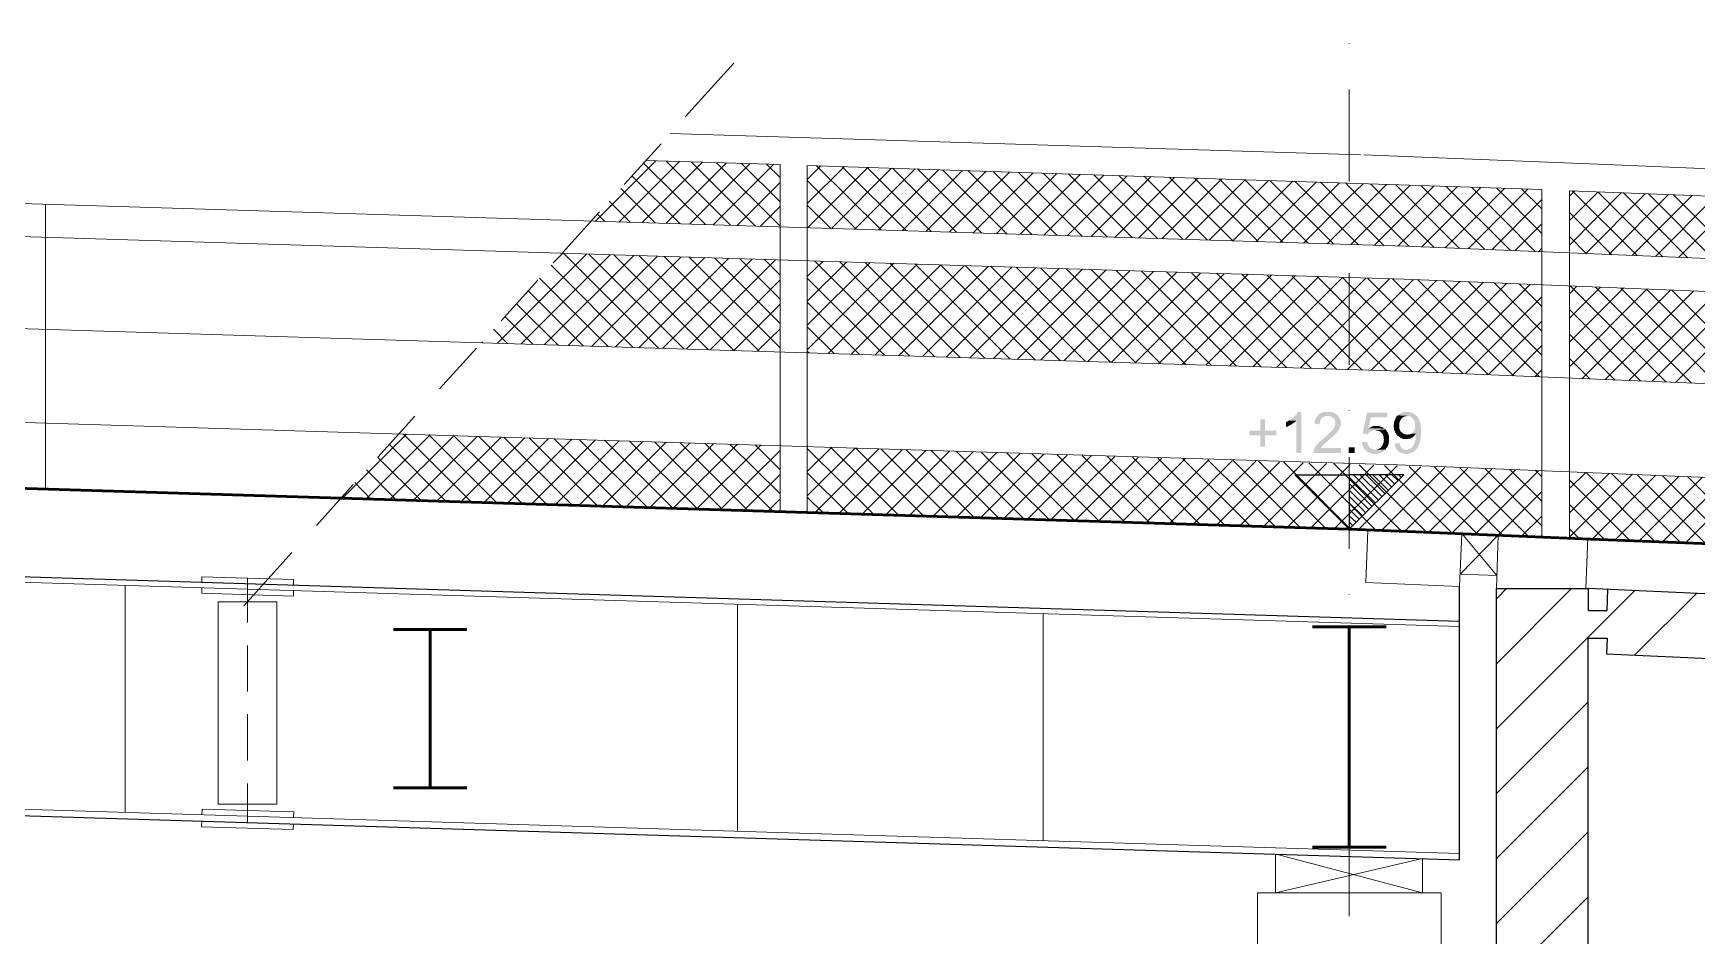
# Model space of a CAD drawing. Header units: millimetres. Extents: x 0.3 to 47.5, y 0.1 to 28.
# Drawn here: x 38.607 to 42.174, y 20.607 to 22.542 of the extents above; entities that cross this region are included whole.
import ezdxf

# ---------------------------------------------------------------- set-up
doc = ezdxf.new("R2010")
doc.units = ezdxf.units.MM
doc.layers.add('PDF _Geometria', color=7, linetype='Continuous')
doc.layers.add('PDF _Riempimenti solidi', color=7, linetype='Continuous')

msp = doc.modelspace()

# ---------------------------------------------------------------- hatches: boundary and pattern name
at = {"layer": 'PDF _Riempimenti solidi', "transparency": 33554559}
for points in [[(41.3258, 21.7299), (41.3183, 21.7299), (41.3175, 21.7282), (41.3167, 21.7257), (41.315, 21.7241), (41.3117, 21.7207), (41.3092, 21.7182), (41.3083, 21.7174), (41.3058, 21.7157), (41.3042, 21.7141), (41.3025, 21.7132), (41.3, 21.7116), (41.315, 21.7107), (41.315, 21.6416), (41.3258, 21.6416)], [(41.405, 21.7216), (41.3825, 21.7216), (41.3833, 21.7216), (41.3867, 21.7207), (41.3883, 21.7207), (41.3908, 21.7191), (41.3925, 21.7182), (41.3942, 21.7166), (41.395, 21.7166), (41.3967, 21.7149), (41.3975, 21.7132), (41.3983, 21.7107), (41.3992, 21.7082), (41.3992, 21.7041), (41.3983, 21.7024), (41.3983, 21.6999), (41.3967, 21.6974), (41.3958, 21.6949), (41.3942, 21.6932), (41.3933, 21.6916), (41.3917, 21.6899), (41.3908, 21.6891), (41.3892, 21.6874), (41.3875, 21.6857), (41.3858, 21.6841), (41.3842, 21.6824), (41.3817, 21.6799), (41.38, 21.6782), (41.3775, 21.6766), (41.375, 21.6741), (41.3725, 21.6724), (41.3708, 21.6707), (41.3683, 21.6691), (41.3667, 21.6674), (41.365, 21.6657), (41.3633, 21.6641), (41.3617, 21.6624), (41.3608, 21.6607), (41.3592, 21.6599), (41.3575, 21.6574), (41.3567, 21.6557), (41.355, 21.6532), (41.3542, 21.6516), (41.3533, 21.6491), (41.3525, 21.6466), (41.3525, 21.6441), (41.3517, 21.6416), (41.4108, 21.6416), (41.4108, 21.6524), (41.3675, 21.6524), (41.3683, 21.6541), (41.37, 21.6557), (41.3717, 21.6582), (41.3725, 21.6582), (41.3733, 21.6599), (41.375, 21.6607), (41.3767, 21.6624), (41.3792, 21.6649), (41.3817, 21.6666), (41.3842, 21.6691), (41.385, 21.6699), (41.3875, 21.6716), (41.3892, 21.6732), (41.3917, 21.6757), (41.3933, 21.6774), (41.395, 21.6791), (41.3967, 21.6807), (41.3983, 21.6816), (41.4, 21.6832), (41.4008, 21.6849), (41.4017, 21.6849), (41.4033, 21.6874), (41.405, 21.6891), (41.4058, 21.6916), (41.4075, 21.6932), (41.4083, 21.6949), (41.4083, 21.6957), (41.4092, 21.6982), (41.41, 21.7007), (41.41, 21.7107), (41.4092, 21.7132), (41.4083, 21.7157), (41.4075, 21.7174), (41.4058, 21.7199)], [(41.3825, 21.7299), (41.375, 21.7299), (41.3725, 21.7291), (41.3708, 21.7282), (41.3683, 21.7274), (41.3667, 21.7266), (41.3642, 21.7249), (41.3625, 21.7241), (41.3617, 21.7224), (41.36, 21.7207), (41.3583, 21.7191), (41.3575, 21.7166), (41.3567, 21.7149), (41.3558, 21.7124), (41.355, 21.7099), (41.3542, 21.7074), (41.3542, 21.7049), (41.365, 21.7032), (41.365, 21.7057), (41.3658, 21.7082), (41.3667, 21.7107), (41.3675, 21.7132), (41.3683, 21.7149), (41.37, 21.7166), (41.3708, 21.7174), (41.3733, 21.7191), (41.375, 21.7199), (41.3775, 21.7207), (41.38, 21.7207), (41.3825, 21.7216), (41.405, 21.7216), (41.4025, 21.7232), (41.4008, 21.7249), (41.3992, 21.7257), (41.3975, 21.7274), (41.395, 21.7282), (41.3933, 21.7291), (41.3908, 21.7291), (41.3883, 21.7299), (41.3858, 21.7299)], [(41.51, 21.7282), (41.4667, 21.7282), (41.4575, 21.6832), (41.4683, 21.6816), (41.4692, 21.6832), (41.4708, 21.6849), (41.4725, 21.6866), (41.475, 21.6882), (41.4767, 21.6891), (41.4792, 21.6899), (41.4817, 21.6907), (41.4842, 21.6907), (41.5067, 21.6924), (41.505, 21.6941), (41.47, 21.6949), (41.475, 21.7182), (41.51, 21.7182)], [(41.5325, 21.7224), (41.5308, 21.7207), (41.5292, 21.7191), (41.5283, 21.7166), (41.5275, 21.7149), (41.5267, 21.7124), (41.5258, 21.7107), (41.525, 21.7082), (41.525, 21.7057), (41.5242, 21.7032), (41.5242, 21.6966), (41.525, 21.6941), (41.525, 21.6916), (41.5258, 21.6891), (41.5267, 21.6874), (41.5275, 21.6849), (41.5292, 21.6832), (41.53, 21.6816), (41.5317, 21.6791), (41.5533, 21.6807), (41.5508, 21.6816), (41.5483, 21.6816), (41.5467, 21.6824), (41.5442, 21.6832), (41.5408, 21.6866), (41.54, 21.6866), (41.5383, 21.6882), (41.5375, 21.6907), (41.5367, 21.6924), (41.5358, 21.6949), (41.5358, 21.7049), (41.5367, 21.7074), (41.5375, 21.7099), (41.5383, 21.7116), (41.5392, 21.7132), (41.5408, 21.7157), (41.5425, 21.7174), (41.5442, 21.7182), (41.5467, 21.7199), (41.5483, 21.7207), (41.5508, 21.7207), (41.5533, 21.7216)], [(41.5517, 21.7299), (41.5467, 21.7299), (41.5442, 21.7291), (41.5417, 21.7282), (41.54, 21.7274), (41.5375, 21.7266), (41.5358, 21.7249), (41.5342, 21.7241), (41.5325, 21.7224), (41.5533, 21.7216), (41.555, 21.7216), (41.5575, 21.7207), (41.5592, 21.7199), (41.5617, 21.7191), (41.565, 21.7157), (41.5658, 21.7149), (41.5675, 21.7132), (41.5683, 21.7107), (41.5692, 21.7082), (41.57, 21.7066), (41.57, 21.6966), (41.5692, 21.6941), (41.5692, 21.6924), (41.5683, 21.6899), (41.5667, 21.6882), (41.5658, 21.6866), (41.5642, 21.6849), (41.5625, 21.6832), (41.5717, 21.6832), (41.5717, 21.6774), (41.5708, 21.6749), (41.5708, 21.6699), (41.57, 21.6674), (41.5692, 21.6666), (41.5692, 21.6632), (41.5675, 21.6616), (41.5667, 21.6591), (41.5658, 21.6574), (41.565, 21.6566), (41.5633, 21.6541), (41.5617, 21.6524), (41.5583, 21.6507), (41.5558, 21.6499), (41.5533, 21.6491), (41.5508, 21.6491), (41.5708, 21.6482), (41.5725, 21.6499), (41.5742, 21.6516), (41.575, 21.6532), (41.5767, 21.6557), (41.5783, 21.6607), (41.5792, 21.6624), (41.58, 21.6649), (41.5808, 21.6666), (41.5808, 21.6691), (41.5817, 21.6716), (41.5817, 21.6791), (41.5825, 21.6816), (41.5825, 21.6941), (41.5817, 21.6974), (41.5817, 21.7024), (41.5808, 21.7049), (41.5808, 21.7066), (41.58, 21.7091), (41.5792, 21.7107), (41.5783, 21.7124), (41.5775, 21.7149), (41.5758, 21.7174), (41.575, 21.7191), (41.5733, 21.7207), (41.5717, 21.7224), (41.57, 21.7241), (41.5675, 21.7257), (41.5642, 21.7274), (41.5617, 21.7282), (41.5592, 21.7291), (41.5567, 21.7299), (41.5542, 21.7299)], [(41.2483, 21.7141), (41.2383, 21.7141), (41.2383, 21.6899), (41.2142, 21.6899), (41.2142, 21.6799), (41.2383, 21.6799), (41.2383, 21.6557), (41.2483, 21.6557), (41.2483, 21.6799), (41.2725, 21.6799), (41.2725, 21.6899), (41.2483, 21.6899)], [(41.3, 21.7116), (41.2983, 21.7107), (41.2958, 21.7091), (41.2933, 21.7082), (41.2933, 21.6974), (41.2942, 21.6974), (41.2958, 21.6982), (41.2975, 21.6991), (41.3, 21.7007), (41.3025, 21.7016), (41.305, 21.7032), (41.3075, 21.7049), (41.31, 21.7066), (41.3117, 21.7074), (41.315, 21.7107)], [(41.4867, 21.6999), (41.4817, 21.6999), (41.4792, 21.6991), (41.4767, 21.6982), (41.475, 21.6974), (41.4725, 21.6957), (41.47, 21.6949), (41.505, 21.6941), (41.5025, 21.6949), (41.5008, 21.6966), (41.4983, 21.6974), (41.4967, 21.6982), (41.4942, 21.6991), (41.4917, 21.6999), (41.4892, 21.6999)], [(41.5067, 21.6924), (41.4842, 21.6907), (41.485, 21.6907), (41.4875, 21.6899), (41.49, 21.6899), (41.4917, 21.6891), (41.4942, 21.6882), (41.4958, 21.6866), (41.4975, 21.6849), (41.4983, 21.6841), (41.5, 21.6824), (41.5008, 21.6807), (41.5017, 21.6782), (41.5025, 21.6757), (41.5025, 21.6732), (41.5033, 21.6707), (41.5025, 21.6674), (41.5025, 21.6649), (41.5017, 21.6632), (41.5008, 21.6607), (41.5, 21.6582), (41.4992, 21.6566), (41.4975, 21.6549), (41.4975, 21.6541), (41.495, 21.6524), (41.4933, 21.6516), (41.4917, 21.6507), (41.4892, 21.6499), (41.4867, 21.6491), (41.4842, 21.6491), (41.5058, 21.6491), (41.5075, 21.6507), (41.5075, 21.6516), (41.5092, 21.6532), (41.5108, 21.6549), (41.5117, 21.6574), (41.5125, 21.6591), (41.5133, 21.6616), (41.5133, 21.6641), (41.5142, 21.6666), (41.5142, 21.6774), (41.5133, 21.6799), (41.5125, 21.6824), (41.5117, 21.6841), (41.5108, 21.6866), (41.5092, 21.6882), (41.5083, 21.6907)], [(41.4675, 21.6657), (41.4558, 21.6649), (41.4558, 21.6632), (41.4567, 21.6607), (41.4575, 21.6582), (41.4583, 21.6566), (41.4592, 21.6541), (41.46, 21.6524), (41.4617, 21.6499), (41.4633, 21.6482), (41.465, 21.6466), (41.4658, 21.6457), (41.4683, 21.6441), (41.47, 21.6432), (41.4717, 21.6424), (41.4742, 21.6416), (41.4767, 21.6407), (41.4792, 21.6407), (41.4817, 21.6399), (41.4875, 21.6399), (41.49, 21.6407), (41.4917, 21.6407), (41.4942, 21.6416), (41.4967, 21.6424), (41.4983, 21.6432), (41.5008, 21.6441), (41.5025, 21.6457), (41.5042, 21.6474), (41.5058, 21.6491), (41.4817, 21.6491), (41.4792, 21.6499), (41.4775, 21.6507), (41.475, 21.6516), (41.4733, 21.6532), (41.4717, 21.6541), (41.4708, 21.6566), (41.4692, 21.6582), (41.4683, 21.6607), (41.4675, 21.6632)], [(41.5367, 21.6632), (41.5258, 21.6616), (41.5258, 21.6607), (41.5267, 21.6574), (41.5275, 21.6557), (41.5292, 21.6507), (41.5308, 21.6491), (41.5325, 21.6474), (41.5342, 21.6457), (41.535, 21.6449), (41.5367, 21.6441), (41.5383, 21.6424), (41.5408, 21.6416), (41.5433, 21.6407), (41.5458, 21.6407), (41.5483, 21.6399), (41.5542, 21.6399), (41.5567, 21.6407), (41.5592, 21.6416), (41.5617, 21.6416), (41.5633, 21.6432), (41.5658, 21.6441), (41.5675, 21.6449), (41.5692, 21.6466), (41.5708, 21.6482), (41.5508, 21.6491), (41.5475, 21.6491), (41.545, 21.6499), (41.5433, 21.6507), (41.5417, 21.6524), (41.54, 21.6541), (41.5392, 21.6557), (41.5375, 21.6574), (41.5367, 21.6599)], [(41.5625, 21.6832), (41.56, 21.6824), (41.5583, 21.6816), (41.5558, 21.6816), (41.5533, 21.6807), (41.5317, 21.6791), (41.5333, 21.6782), (41.535, 21.6766), (41.5367, 21.6757), (41.5392, 21.6741), (41.5408, 21.6732), (41.5433, 21.6724), (41.5458, 21.6716), (41.5533, 21.6716), (41.5558, 21.6724), (41.5583, 21.6724), (41.5608, 21.6732), (41.5625, 21.6749), (41.565, 21.6757), (41.5667, 21.6774), (41.5683, 21.6791), (41.57, 21.6807), (41.5717, 21.6832)]]:
    msp.add_hatch(color=256, dxfattribs=at).paths.add_polyline_path(points)

# ---------------------------------------------------------------- linework, layer by layer
at = {"layer": 'PDF _Geometria', "lineweight": 9}
for points in [[(18.595, 22.5416), (31.5992, 22.3916), (41.5492, 22.0849), (42.7592, 22.0357), (43.1525, 22.0191), (43.5458, 22.0024), (43.94, 21.9857), (44.3333, 21.9682), (44.7275, 21.9507), (45.1217, 21.9324), (45.515, 21.9149), (45.9092, 21.8966), (46.3025, 21.8774), (46.6958, 21.8591), (47.09, 21.8399), (47.4833, 21.8207), (47.485, 21.8207)], [(41.4283, 22.5191), (41.4283, 22.5199)], [(18.595, 22.4707), (31.5975, 22.3207), (41.5467, 22.0141), (42.7558, 21.9649), (43.15, 21.9482), (43.5433, 21.9316), (43.9367, 21.9149), (44.3308, 21.8974), (44.7242, 21.8799), (45.1183, 21.8616), (45.5117, 21.8441), (45.9058, 21.8257), (46.2992, 21.8074), (46.6925, 21.7882), (47.0867, 21.7691), (47.48, 21.7499), (47.485, 21.7499)], [(40.1092, 22.4774), (40.0058, 22.3632)], [(41.4283, 22.4207), (41.4283, 22.2241)], [(39.9533, 22.3049), (39.8742, 22.2174)], [(39.9725, 22.3266), (41.4533, 22.2807)], [(18.5942, 22.2732), (31.5933, 22.1241), (41.54, 21.8174), (42.7475, 21.7682), (43.1417, 21.7516), (43.535, 21.7349), (43.9283, 21.7182), (44.3217, 21.7007), (44.7158, 21.6832), (45.1092, 21.6649), (45.5025, 21.6474), (45.8958, 21.6291), (46.2892, 21.6107), (46.6833, 21.5916), (47.0767, 21.5724), (47.47, 21.5532), (47.485, 21.5524)], [(39.8117, 22.1382), (39.9417, 22.2682)], [(39.8625, 22.1366), (39.9925, 22.2666)], [(39.9125, 22.1357), (40.0425, 22.2657)], [(40.0483, 22.1316), (39.9158, 22.2632)], [(39.9208, 22.2691), (40.2083, 22.2599), (40.2083, 22.1266), (40.2083, 21.5157)], [(39.9633, 22.1341), (40.0933, 22.2641)], [(40.1017, 22.1299), (39.9642, 22.2674)], [(40.0142, 22.1324), (40.1442, 22.2624)], [(40.1558, 22.1282), (40.0175, 22.2657)], [(40.065, 22.1307), (40.195, 22.2607)], [(40.2083, 22.1282), (40.0717, 22.2641)], [(40.2083, 22.1799), (40.1258, 22.2624)], [(40.2083, 22.2324), (40.1792, 22.2607)], [(40.2667, 21.6557), (40.2667, 21.5141), (40.2667, 22.1249), (40.2667, 22.2582), (41.8417, 22.2066), (41.8417, 22.0732), (41.8417, 21.4616)], [(40.2667, 22.2282), (40.2958, 22.2574)], [(40.425, 22.1199), (40.2867, 22.2574)], [(41.46, 22.2807), (41.585, 22.2757), (41.9792, 22.2599), (42.3717, 22.2441), (42.7667, 22.2282), (43.1608, 22.2116), (43.535, 22.1957), (43.535, 22.0024), (43.535, 21.3924)], [(39.9942, 22.1332), (39.8908, 22.2357)], [(40.1158, 22.1291), (40.2083, 22.2216)], [(40.2667, 22.1766), (40.3467, 22.2557)], [(40.3717, 22.1216), (40.2667, 22.2257)], [(40.2675, 22.1249), (40.3967, 22.2541)], [(40.3183, 22.1232), (40.4475, 22.2524)], [(40.4792, 22.1182), (40.3408, 22.2557)], [(40.3683, 22.1216), (40.4983, 22.2507)], [(40.5325, 22.1166), (40.395, 22.2541)], [(40.4192, 22.1199), (40.5483, 22.2491)], [(40.5867, 22.1149), (40.4492, 22.2524)], [(40.47, 22.1182), (40.5992, 22.2474)], [(40.6408, 22.1132), (40.5033, 22.2507)], [(40.5208, 22.1166), (40.65, 22.2457)], [(40.6942, 22.1116), (40.5567, 22.2491)], [(40.5708, 22.1149), (40.7, 22.2441)], [(40.7483, 22.1099), (40.6108, 22.2474)], [(40.6217, 22.1132), (40.7508, 22.2424)], [(40.8025, 22.1082), (40.665, 22.2449)], [(40.6725, 22.1124), (40.8017, 22.2407)], [(40.8558, 22.1066), (40.7192, 22.2432)], [(40.7233, 22.1107), (40.8517, 22.2391)], [(40.91, 22.1049), (40.7725, 22.2416)], [(40.7742, 22.1091), (40.9025, 22.2374)], [(40.8242, 22.1074), (40.9525, 22.2357)], [(40.9642, 22.1032), (40.8267, 22.2399)], [(40.875, 22.1057), (41.0033, 22.2341)], [(41.0175, 22.1016), (40.8808, 22.2382)], [(40.9258, 22.1041), (41.0542, 22.2324)], [(41.0717, 22.0999), (40.935, 22.2366)], [(40.9767, 22.1024), (41.1042, 22.2307)], [(41.125, 22.0982), (40.9892, 22.2349)], [(41.0267, 22.1007), (41.155, 22.2291)], [(41.0425, 22.2332), (41.1792, 22.0966), (41.3067, 22.2241)], [(41.0775, 22.0999), (41.2058, 22.2274)], [(41.2333, 22.0949), (41.0967, 22.2307)], [(41.1283, 22.0982), (41.2558, 22.2257)], [(41.2867, 22.0932), (41.1508, 22.2291)], [(41.3408, 22.0916), (41.205, 22.2274)], [(41.2292, 22.0949), (41.3575, 22.2224)], [(41.395, 22.0899), (41.2583, 22.2257)], [(41.28, 22.0932), (41.4075, 22.2207)], [(41.4483, 22.0882), (41.4283, 22.1082), (41.3125, 22.2241)], [(41.5025, 22.0866), (41.4283, 22.1599), (41.3667, 22.2224)], [(41.5567, 22.0849), (41.4283, 22.2124), (41.4208, 22.2207)], [(39.9408, 22.1349), (39.8667, 22.2091)], [(41.3308, 22.0916), (41.4283, 22.1899), (41.4583, 22.2191)], [(41.3817, 22.0899), (41.4283, 22.1374), (41.5083, 22.2174)], [(41.4317, 22.0882), (41.5592, 22.2157)], [(41.6108, 22.0824), (41.475, 22.2182)], [(41.4825, 22.0874), (41.61, 22.2141)], [(41.665, 22.0799), (41.5283, 22.2166)], [(41.5333, 22.0857), (41.66, 22.2124)], [(41.7192, 22.0782), (41.5825, 22.2149)], [(41.5833, 22.0832), (41.7108, 22.2107)], [(41.6342, 22.0816), (41.7617, 22.2091)], [(41.7742, 22.0757), (41.6367, 22.2132)], [(41.6842, 22.0799), (41.8117, 22.2074)], [(41.8283, 22.0732), (41.6908, 22.2116)], [(41.7342, 22.0774), (41.8417, 22.1849)], [(41.8417, 22.1124), (41.7442, 22.2099)], [(41.8417, 22.1649), (41.7983, 22.2082)], [(41.9008, 22.1924), (41.9125, 22.2041)], [(41.9008, 21.4591), (41.9008, 22.0707), (41.9008, 22.2041), (41.9767, 22.2007), (42.37, 22.1857), (42.7642, 22.1691), (43.1583, 22.1524), (43.4758, 22.1391), (43.4758, 22.0049), (43.4758, 21.3949)], [(41.9008, 22.1399), (41.9625, 22.2016)], [(41.9008, 22.0874), (42.0125, 22.1999)], [(42.0458, 22.0649), (41.9067, 22.2041)], [(41.935, 22.0691), (42.0633, 22.1974)], [(42.1008, 22.0624), (41.9617, 22.2016)], [(41.985, 22.0674), (42.1133, 22.1957)], [(42.155, 22.0599), (42.0158, 22.1999)], [(42.035, 22.0649), (42.1633, 22.1932)], [(42.2092, 22.0582), (42.07, 22.1974)], [(42.085, 22.0632), (42.2133, 22.1916)], [(42.2642, 22.0557), (42.1242, 22.1949)], [(42.135, 22.0607), (42.2642, 22.1899)], [(38.6333, 21.5641), (38.6333, 22.1749)], [(39.8208, 22.1591), (39.7417, 22.0707)], [(39.8325, 22.1382), (39.8167, 22.1541)], [(39.8867, 22.1366), (39.8417, 22.1816)], [(40.1658, 22.1274), (40.2083, 22.1699)], [(40.3175, 22.1232), (40.2667, 22.1732)], [(41.9917, 22.0666), (41.9008, 22.1574)], [(41.4283, 22.1257), (41.4283, 22.1266)], [(41.7842, 22.0757), (41.8417, 22.1332)], [(41.8342, 22.0732), (41.8417, 22.0807)], [(41.9375, 22.0691), (41.9008, 22.1057)], [(18.5942, 22.0724), (31.5892, 21.9232), (41.5325, 21.6166), (42.7392, 21.5674), (43.5258, 21.5341), (43.92, 21.5174), (45.1, 21.4649), (45.4933, 21.4466), (45.8867, 21.4282), (46.28, 21.4099), (46.6733, 21.3916), (47.0667, 21.3724), (47.46, 21.3524), (47.485, 21.3516)], [(39.6025, 21.8774), (39.7933, 22.0682)], [(39.6533, 21.8757), (39.8442, 22.0666)], [(39.7033, 21.8741), (39.895, 22.0649)], [(39.8933, 21.8682), (39.7175, 22.0441)], [(39.7217, 22.0491), (39.7425, 22.0699)], [(39.9475, 21.8666), (39.7442, 22.0699)], [(39.7542, 21.8724), (39.945, 22.0632)], [(40.0017, 21.8649), (39.7983, 22.0682)], [(39.805, 21.8707), (39.9958, 22.0616)], [(40.055, 21.8632), (39.8517, 22.0666)], [(39.8558, 21.8691), (40.0467, 22.0607)], [(39.9058, 22.0649), (40.1092, 21.8616), (40.2083, 21.9607)], [(39.9058, 21.8674), (40.0975, 22.0591)], [(39.9567, 21.8666), (40.1483, 22.0574)], [(40.1633, 21.8599), (39.96, 22.0632)], [(40.0075, 21.8649), (40.1983, 22.0557)], [(40.2083, 21.8674), (40.0133, 22.0616)], [(40.2083, 21.9191), (40.0675, 22.0599)], [(40.2083, 21.9716), (40.1217, 22.0582)], [(40.2083, 22.0232), (40.175, 22.0566)], [(40.2667, 22.0199), (40.3, 22.0524)], [(40.2667, 21.9674), (40.3508, 22.0507)], [(40.2667, 21.9157), (40.4008, 22.0491)], [(40.2667, 21.8632), (40.4517, 22.0482)], [(40.4858, 21.8499), (40.2825, 22.0532)], [(40.3117, 21.8549), (40.5025, 22.0466)], [(40.54, 21.8482), (40.3367, 22.0516)], [(40.3617, 21.8541), (40.5533, 22.0449)], [(40.5942, 21.8466), (40.3908, 22.0499)], [(40.4125, 21.8524), (40.6033, 22.0432)], [(40.6475, 21.8449), (40.4442, 22.0482)], [(40.7017, 21.8432), (40.4983, 22.0466)], [(40.755, 21.8416), (40.5525, 22.0449)], [(40.8092, 21.8399), (40.6058, 22.0432)], [(39.6892, 22.0124), (39.61, 21.9249)], [(39.84, 21.8699), (39.6925, 22.0166)], [(40.0583, 21.8632), (40.2083, 22.0132)], [(40.4325, 21.8516), (40.2667, 22.0166)], [(40.4633, 21.8507), (40.6542, 22.0416)], [(40.5142, 21.8491), (40.705, 22.0399)], [(40.5642, 21.8474), (40.7558, 22.0382)], [(40.615, 21.8457), (40.8067, 22.0374)], [(40.8633, 21.8382), (40.66, 22.0416)], [(40.6658, 21.8441), (40.8567, 22.0357)], [(40.9167, 21.8366), (40.7142, 22.0399)], [(40.7167, 21.8424), (40.9075, 22.0341)], [(40.9708, 21.8349), (40.7675, 22.0382)], [(40.7675, 21.8416), (40.9583, 22.0324)], [(40.8175, 21.8399), (41.0092, 22.0307)], [(41.025, 21.8332), (40.8217, 22.0366)], [(40.8683, 21.8382), (41.0592, 22.0291)], [(41.0783, 21.8316), (40.875, 22.0349)], [(40.9192, 21.8366), (41.11, 22.0274)], [(41.1325, 21.8299), (40.9292, 22.0332)], [(40.97, 21.8349), (41.1608, 22.0257)], [(41.1867, 21.8282), (40.9833, 22.0316)], [(41.02, 21.8332), (41.2117, 22.0249)], [(41.24, 21.8266), (41.0367, 22.0299)], [(41.0708, 21.8316), (41.2617, 22.0232)], [(41.2942, 21.8249), (41.0908, 22.0282)], [(41.1217, 21.8307), (41.3125, 22.0216)], [(41.3475, 21.8232), (41.145, 22.0266)], [(41.1725, 21.8291), (41.3633, 22.0199)], [(41.4017, 21.8216), (41.1983, 22.0249)], [(41.2225, 21.8274), (41.4142, 22.0182), (41.4283, 22.0032), (41.6183, 21.8141)], [(41.2525, 22.0232), (41.4283, 21.8466), (41.4558, 21.8199)], [(41.4642, 22.0166), (41.4283, 21.9807), (41.2733, 21.8257)], [(41.3058, 22.0216), (41.4283, 21.8991), (41.5092, 21.8182)], [(41.515, 22.0149), (41.4283, 21.9291), (41.3242, 21.8241)], [(41.5633, 21.8166), (41.4283, 21.9516), (41.36, 22.0199)], [(41.5658, 22.0132), (41.4283, 21.8766), (41.375, 21.8224)], [(41.6158, 22.0116), (41.425, 21.8207)], [(41.4283, 22.0274), (41.4283, 21.8307)], [(41.6725, 21.8124), (41.4675, 22.0166)], [(41.4758, 21.8191), (41.6658, 22.0091)], [(41.7267, 21.8099), (41.5217, 22.0149)], [(41.5267, 21.8182), (41.7158, 22.0074)], [(41.7808, 21.8074), (41.5758, 22.0132)], [(41.8358, 21.8057), (41.63, 22.0107)], [(41.8417, 21.8516), (41.685, 22.0082)], [(41.8417, 21.9032), (41.7392, 22.0066)], [(39.7858, 21.8716), (39.6683, 21.9891)], [(41.5767, 21.8157), (41.7658, 22.0049)], [(41.6275, 21.8141), (41.8167, 22.0032)], [(41.6775, 21.8116), (41.8417, 21.9766)], [(41.8417, 21.9557), (41.7933, 22.0041)], [(41.9008, 21.9832), (41.9167, 21.9991)], [(41.9008, 21.9307), (41.9667, 21.9966)], [(41.9008, 21.8791), (42.0167, 21.9949)], [(41.9008, 21.8266), (42.0667, 21.9932)], [(42.1075, 21.7941), (41.9025, 21.9999)], [(41.9283, 21.8016), (42.1175, 21.9907)], [(42.1625, 21.7916), (41.9567, 21.9974)], [(41.9783, 21.7999), (42.1675, 21.9891)], [(42.2167, 21.7899), (42.0108, 21.9949)], [(42.0283, 21.7974), (42.2175, 21.9866)], [(42.2708, 21.7874), (42.0658, 21.9932)], [(42.0783, 21.7957), (42.2675, 21.9849)], [(42.3258, 21.7849), (42.12, 21.9907)], [(42.1283, 21.7932), (42.3175, 21.9824)], [(39.7325, 21.8732), (39.6433, 21.9616)], [(40.3783, 21.8532), (40.2667, 21.9649)], [(42.0533, 21.7966), (41.9008, 21.9491)], [(39.6242, 21.8766), (39.5942, 21.9074)], [(39.6783, 21.8749), (39.6183, 21.9341)], [(40.1592, 21.8599), (40.2083, 21.9082)], [(40.3242, 21.8549), (40.2667, 21.9124)], [(41.7275, 21.8099), (41.8417, 21.9241)], [(39.5575, 21.8666), (39.4783, 21.7791)], [(39.5708, 21.8782), (39.5692, 21.8799)], [(41.7775, 21.8074), (41.8417, 21.8724)], [(41.9992, 21.7982), (41.9008, 21.8966)], [(40.2708, 21.8566), (40.2667, 21.8599)], [(41.9442, 21.8007), (41.9008, 21.8441)], [(41.8275, 21.8057), (41.8417, 21.8199)], [(8.5142, 21.6532), (11.1133, 21.6732), (13.8692, 21.6941), (17.0192, 21.7182), (18.5933, 21.7299), (20.1683, 21.7124), (22.7275, 21.6824), (27.4525, 21.6282), (30.0108, 21.5991), (31.5817, 21.5807), (33.1608, 21.5316), (36.3108, 21.4349), (39.0667, 21.3499), (41.665, 21.2699)], [(41.4283, 21.7324), (41.4283, 21.7332)], [(39.425, 21.7207), (39.3458, 21.6332)], [(39.27, 21.5449), (39.4075, 21.6824)], [(39.3208, 21.5432), (39.4583, 21.6807)], [(39.3708, 21.5416), (39.5092, 21.6791)], [(39.4933, 21.5374), (39.3708, 21.6599)], [(39.5475, 21.5357), (39.4008, 21.6824)], [(39.4217, 21.5399), (39.5592, 21.6774)], [(39.6008, 21.5349), (39.455, 21.6807)], [(39.4725, 21.5382), (39.61, 21.6757)], [(39.655, 21.5332), (39.5083, 21.6791)], [(39.5233, 21.5366), (39.6608, 21.6741)], [(39.7083, 21.5316), (39.5625, 21.6774)], [(39.5742, 21.5357), (39.7117, 21.6732)], [(39.7625, 21.5299), (39.6158, 21.6757)], [(39.6242, 21.5341), (39.7617, 21.6716)], [(39.8167, 21.5282), (39.67, 21.6741)], [(39.675, 21.5324), (39.8125, 21.6699)], [(39.87, 21.5266), (39.7242, 21.6724)], [(39.7258, 21.5307), (39.8633, 21.6682)], [(39.7767, 21.5291), (39.9142, 21.6666)], [(39.9242, 21.5249), (39.7775, 21.6707)], [(39.8267, 21.5274), (39.9642, 21.6649)], [(39.9783, 21.5232), (39.8317, 21.6691)], [(39.8775, 21.5257), (40.015, 21.6632)], [(40.0317, 21.5216), (39.8858, 21.6674)], [(39.9283, 21.5241), (40.0658, 21.6616)], [(40.0858, 21.5199), (39.9392, 21.6657)], [(39.9792, 21.5232), (40.1167, 21.6607)], [(40.1392, 21.5182), (39.9933, 21.6641)], [(40.0292, 21.5216), (40.1675, 21.6591)], [(40.1933, 21.5166), (40.0475, 21.6624)], [(40.2083, 21.5541), (40.1008, 21.6607)], [(40.2083, 21.6057), (40.155, 21.6591)], [(40.2667, 21.6541), (40.2683, 21.6557)], [(40.2667, 21.6024), (40.3192, 21.6541)], [(40.2667, 21.5499), (40.3692, 21.6524)], [(40.4092, 21.5099), (40.2667, 21.6516)], [(40.2825, 21.5132), (40.42, 21.6507)], [(40.4625, 21.5082), (40.3167, 21.6541)], [(40.5167, 21.5066), (40.3708, 21.6524)], [(40.57, 21.5049), (40.4242, 21.6507)], [(39.4392, 21.5391), (39.3458, 21.6324)], [(40.08, 21.5199), (40.2083, 21.6474)], [(40.3333, 21.5116), (40.4708, 21.6491)], [(40.3842, 21.5107), (40.5208, 21.6474)], [(40.435, 21.5091), (40.5717, 21.6457)], [(40.6242, 21.5032), (40.4783, 21.6491)], [(40.485, 21.5074), (40.6225, 21.6441)], [(40.6783, 21.5016), (40.5325, 21.6474)], [(40.5358, 21.5057), (40.6725, 21.6424)], [(40.7317, 21.4999), (40.5867, 21.6449)], [(40.5867, 21.5041), (40.7233, 21.6407)], [(40.6375, 21.5024), (40.7742, 21.6391)], [(40.7858, 21.4982), (40.64, 21.6432)], [(40.6875, 21.5007), (40.8242, 21.6374)], [(40.6942, 21.6416), (40.84, 21.4966), (40.9758, 21.6324)], [(40.7383, 21.4991), (40.875, 21.6357)], [(40.8933, 21.4949), (40.7483, 21.6399)], [(40.7892, 21.4982), (40.9258, 21.6341)], [(40.9475, 21.4932), (40.8025, 21.6382)], [(41.0017, 21.4916), (40.8558, 21.6366)], [(40.89, 21.4949), (41.0267, 21.6307)], [(41.055, 21.4899), (40.91, 21.6349)], [(40.9408, 21.4932), (41.0767, 21.6291)], [(41.1092, 21.4882), (40.9642, 21.6332)], [(40.9917, 21.4916), (41.1275, 21.6274)], [(41.1625, 21.4866), (41.0183, 21.6307)], [(41.0425, 21.4899), (41.1783, 21.6257)], [(41.2167, 21.4849), (41.0717, 21.6291)], [(41.0933, 21.4882), (41.2283, 21.6241)], [(41.2708, 21.4832), (41.1258, 21.6274)], [(41.1433, 21.4866), (41.2792, 21.6224)], [(41.3242, 21.4816), (41.18, 21.6257)], [(41.1942, 21.4857), (41.33, 21.6207)], [(41.3783, 21.4799), (41.2342, 21.6241)], [(41.245, 21.4841), (41.38, 21.6191)], [(41.4283, 21.4816), (41.2883, 21.6224)], [(41.2958, 21.4824), (41.4308, 21.6174)], [(41.4867, 21.4757), (41.3417, 21.6207)], [(41.3458, 21.4807), (41.4817, 21.6157)], [(41.5408, 21.4741), (41.3958, 21.6191)], [(41.3967, 21.4791), (41.5317, 21.6141)], [(41.4283, 21.6332), (41.4283, 21.4366)], [(41.595, 21.4716), (41.45, 21.6166)], [(41.6492, 21.4699), (41.5042, 21.6149)], [(39.3858, 21.5407), (39.3217, 21.6057)], [(40.1308, 21.5182), (40.2083, 21.5957)], [(40.355, 21.5116), (40.2667, 21.5991)], [(41.4475, 21.4774), (41.5825, 21.6124)], [(41.4975, 21.4757), (41.6333, 21.6107)], [(41.5475, 21.4732), (41.6833, 21.6091)], [(41.7042, 21.4674), (41.5575, 21.6132)], [(41.5983, 21.4716), (41.7342, 21.6074)], [(41.7583, 21.4649), (41.6117, 21.6116)], [(41.6483, 21.4699), (41.785, 21.6057)], [(41.8125, 21.4632), (41.6658, 21.6099)], [(41.6983, 21.4674), (41.835, 21.6041)], [(41.8417, 21.4857), (41.72, 21.6082)], [(41.8417, 21.5382), (41.7733, 21.6066)], [(41.8417, 21.5907), (41.8275, 21.6049)], [(41.9008, 21.5657), (41.9358, 21.5999)], [(41.9008, 21.5132), (41.9858, 21.5982)], [(41.9008, 21.4616), (42.0358, 21.5966)], [(42.03, 21.4541), (41.9008, 21.5832)], [(42.0842, 21.4524), (41.9367, 21.5999)], [(41.9492, 21.4574), (42.0858, 21.5941)], [(42.1392, 21.4499), (41.9908, 21.5982)], [(41.9992, 21.4557), (42.1358, 21.5924)], [(42.1933, 21.4474), (42.045, 21.5957)], [(42.05, 21.4532), (42.1858, 21.5899)], [(42.2475, 21.4457), (42.1, 21.5932)], [(42.1, 21.4516), (42.2367, 21.5882)], [(42.15, 21.4491), (42.2867, 21.5857)], [(42.3017, 21.4432), (42.1542, 21.5916)], [(39.2933, 21.5741), (39.2142, 21.4866)], [(39.2775, 21.5441), (39.2717, 21.5507)], [(39.3317, 21.5424), (39.2967, 21.5782)], [(40.1817, 21.5166), (40.2083, 21.5432)], [(40.3008, 21.5132), (40.2667, 21.5474)], [(41.4683, 21.4766), (41.4642, 21.3641), (41.665, 21.3557), (41.67, 21.4691), (41.745, 21.3791), (41.6667, 21.3824), (41.7483, 21.4657), (41.8417, 21.5591)], [(41.9758, 21.4566), (41.9008, 21.5316)], [(41.4325, 21.4782), (41.43, 21.4799)], [(41.7983, 21.4632), (41.8417, 21.5066)], [(41.9217, 21.4582), (41.9008, 21.4791)], [(41.7483, 21.4657), (41.7442, 21.3516)], [(41.94, 21.4599), (41.9358, 21.3516)], [(39.1617, 21.4282), (39.0583, 21.3141)], [(38.9683, 21.3649), (38.9683, 21.3766), (39.165, 21.3707), (39.165, 21.3591)], [(39.0667, 21.3741), (39.0667, 21.3616), (39.0667, 21.2782)], [(38.8042, 21.3582), (38.8042, 20.8716)], [(38.9683, 21.3532), (38.9683, 21.3416), (39.165, 21.3349), (39.165, 21.3474)], [(41.4283, 21.3382), (41.4283, 21.3391)], [(41.7442, 21.3291), (41.7658, 21.3516)], [(41.7442, 21.1899), (41.905, 21.3516)], [(41.7442, 21.0507), (42.04, 21.3466)], [(42.0408, 21.2091), (42.1733, 21.3407)], [(40.1167, 20.8316), (40.1167, 21.3174)], [(40.7725, 20.8107), (40.7725, 21.2974)], [(39.0667, 21.2291), (39.0667, 21.1307)], [(41.4283, 21.2399), (41.4283, 21.0432)], [(30.11, 21.1174), (30.11, 21.1291), (29.9133, 21.1316), (29.9133, 21.1191), (30.0108, 21.1182), (31.5717, 21.1007), (33.1608, 21.0516), (33.1608, 21.0457), (36.3108, 20.9482), (39.0667, 20.8632), (41.665, 20.7832)], [(39.0667, 21.0816), (39.0667, 20.9824)], [(41.7442, 20.9116), (41.9408, 21.1082)], [(41.4283, 20.9449), (41.4283, 20.9457)], [(41.7442, 20.7724), (41.9408, 20.9691)], [(39.0667, 20.9332), (39.0667, 20.8499)], [(38.9683, 20.8666), (38.9692, 20.8782), (39.0667, 20.8757), (39.1658, 20.8724), (39.165, 20.8607)], [(38.9683, 20.8532), (38.9675, 20.8407), (39.1642, 20.8349), (39.165, 20.8466)], [(41.4283, 20.8466), (41.4283, 20.6491)], [(41.7442, 20.6332), (41.9408, 20.8299)], [(41.2717, 20.7816), (41.5858, 20.6991), (41.5858, 20.7724), (41.2708, 20.6991), (41.2708, 20.7816)], [(41.1533, 19.9032), (41.9408, 20.6907)], [(41.2317, 20.5807), (41.2317, 20.6991), (41.6258, 20.6991), (41.6258, 20.5807)]]:
    msp.add_lwpolyline(points, dxfattribs=at)
at = {"layer": 'PDF _Geometria', "lineweight": 50}
msp.add_lwpolyline([(0.2525, 21.6574, -0.003601), (8.7508, 21.8566), (18.5933, 21.9307), (31.5858, 21.7816), (41.4283, 21.4782), (41.5533, 21.4732), (41.9467, 21.4574), (42.34, 21.4416), (42.7333, 21.4257), (43.1267, 21.4091), (43.52, 21.3924), (43.9133, 21.3757), (44.7, 21.3407), (45.0933, 21.3232), (45.4867, 21.3049), (46.2733, 21.2682), (46.6667, 21.2499), (47.06, 21.2307), (47.4533, 21.2107), (47.485, 21.2099)], format="xyb", dxfattribs=at)
at = {"layer": 'PDF _Geometria', "lineweight": 25}
for points in [[(8.5142, 21.6657), (18.5933, 21.7416), (31.5817, 21.5924), (41.665, 21.2816)], [(8.5142, 21.7416), (8.5142, 21.1532), (18.5925, 21.2299), (31.5708, 21.0807), (41.665, 20.7699), (41.665, 21.3557)], [(41.4283, 21.4782), (41.3117, 21.5949), (41.4283, 21.5949)], [(41.485, 21.5341), (41.4283, 21.5899)], [(41.4917, 21.5407), (41.4375, 21.5949)], [(41.4983, 21.5482), (41.4517, 21.5949)], [(41.505, 21.5549), (41.465, 21.5949)], [(41.5125, 21.5616), (41.4792, 21.5949)], [(41.5192, 21.5691), (41.4925, 21.5949)], [(41.5258, 21.5757), (41.5067, 21.5949)], [(41.5333, 21.5824), (41.52, 21.5949)], [(41.54, 21.5891), (41.5342, 21.5949)], [(41.4775, 21.5274), (41.4283, 21.5766)], [(41.4708, 21.5207), (41.4283, 21.5624)], [(41.4642, 21.5132), (41.4283, 21.5491)], [(41.4575, 21.5066), (41.4283, 21.5349)], [(41.45, 21.4999), (41.4283, 21.5216)], [(41.4433, 21.4932), (41.4283, 21.5074)], [(41.4367, 21.4857), (41.4283, 21.4941)], [(39.815, 17.3874), (39.815, 18.0966), (41.1533, 18.0966), (41.1533, 20.5807), (41.7442, 20.5807), (41.7442, 21.3516), (41.9408, 21.3516), (41.9408, 21.3041), (41.9817, 21.3041), (41.9833, 21.3499)], [(44.2833, 18.0957), (44.2833, 19.6707), (45.7742, 20.5232), (45.7742, 21.1766), (41.9408, 21.3516)], [(44.2833, 17.3874), (44.2833, 18.0957), (41.9408, 18.0957), (41.9408, 21.2449), (41.9817, 21.2449), (41.98, 21.2116), (44.6917, 21.0882), (44.6983, 21.2257)]]:
    msp.add_lwpolyline(points, dxfattribs=at)
msp.add_lwpolyline([(41.4283, 21.5949), (41.4283, 21.4782), (41.5458, 21.5949)], close=True, dxfattribs=at)
at = {"layer": 'PDF _Geometria', "lineweight": 9}
msp.add_lwpolyline([(39.0033, 21.3224), (39.0033, 20.8891), (39.1292, 20.8891), (39.1292, 21.3224)], close=True, dxfattribs=at)
at = {"layer": 'PDF _Geometria', "lineweight": 50}
for points in [[(39.3792, 21.2632), (39.5367, 21.2632)], [(39.4583, 21.2632), (39.4583, 20.9241)], [(41.5075, 21.2691), (41.35, 21.2691)], [(41.4283, 21.2691), (41.4283, 20.7966)], [(39.3792, 20.9241), (39.5367, 20.9241)], [(41.5075, 20.7966), (41.35, 20.7966)]]:
    msp.add_lwpolyline(points, dxfattribs=at)
at = {"layer": 'PDF _Riempimenti solidi', "lineweight": 25, "transparency": 33554559}
msp.add_solid([(41.44, 21.6416), (41.44, 21.6541), (41.4275, 21.6416), (41.4275, 21.6541)], dxfattribs=at)

doc.saveas('drawing.dxf')
